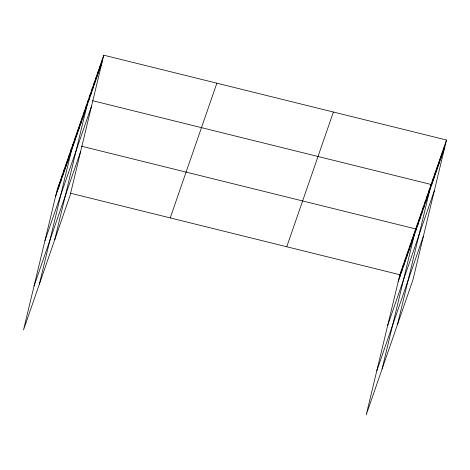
<?xml version="1.0" encoding="UTF-8"?>
<svg xmlns="http://www.w3.org/2000/svg" width="470" height="470" viewBox="0 0 470 470"><rect width="100%" height="100%" fill="white"/><g stroke="black" fill="none" stroke-linecap="round" stroke-linejoin="round"><path stroke-width="0.7" d="M57.234 191.725L58.885 184.833M58.997 186.637L60.648 179.746M60.759 181.543L62.41 174.652M62.516 176.456L64.173 169.564M64.278 171.368L65.935 164.476M66.041 166.28L67.698 159.383M67.803 161.187L69.46 154.295M69.566 156.099L71.223 149.207M39.357 284.174L72.985 144.114M73.255 145.453L74.906 138.556M75.177 139.895L76.833 132.998M77.104 134.338L78.754 127.441M79.025 128.78L80.681 121.883M80.952 123.222L82.603 116.331M82.873 117.665L84.529 110.773M84.8 112.107L86.451 105.215M54.749 239.712L88.378 99.658M88.648 100.991L90.299 94.1M90.569 95.434L92.226 88.542M92.496 89.876L94.147 82.984M94.417 84.318L96.074 77.427M96.344 78.76L97.995 71.869M98.265 73.203L99.922 66.311M100.192 67.645L101.843 60.753M103.77 55.196L70.142 195.256L23.5 329.981L57.123 189.921L103.77 55.196L446.5 140.019L412.877 280.079L366.23 414.804L399.858 274.744L446.5 140.019M399.964 276.548L401.621 269.657M401.727 271.46L403.383 264.569M403.489 266.373L405.14 259.475M405.252 261.279L406.903 254.388M407.014 256.191L408.665 249.3M408.777 251.103L410.428 244.206M410.539 246.01L412.19 239.118M412.296 240.922L413.953 234.031M382.092 368.997L415.715 228.937L81.363 146.188M415.985 230.276L417.642 223.379M417.906 224.719L419.563 217.822M419.833 219.161L421.49 212.264M421.755 213.603L423.411 206.712M423.681 208.046L425.338 201.154M425.603 202.488L427.259 195.596M427.53 196.93L429.186 190.039M397.485 324.535L431.108 184.481L92.567 100.692M431.378 185.814L433.035 178.923M433.299 180.257L434.956 173.365M435.226 174.699L436.883 167.808M437.147 169.141L438.804 162.25M439.074 163.584L440.731 156.692M440.995 158.026L442.652 151.134M442.922 152.468L444.579 145.577M55.472 196.812L102.113 62.087M44.92 240.758L91.562 106.032M34.052 286.036L80.693 151.311M170.228 217.916L216.87 83.19M286.753 246.756L333.4 112.03M398.202 281.642L444.843 146.91M387.65 325.581L434.298 190.855M376.781 370.859L423.423 236.134M70.388 193.205L399.858 274.744"/></g></svg>
